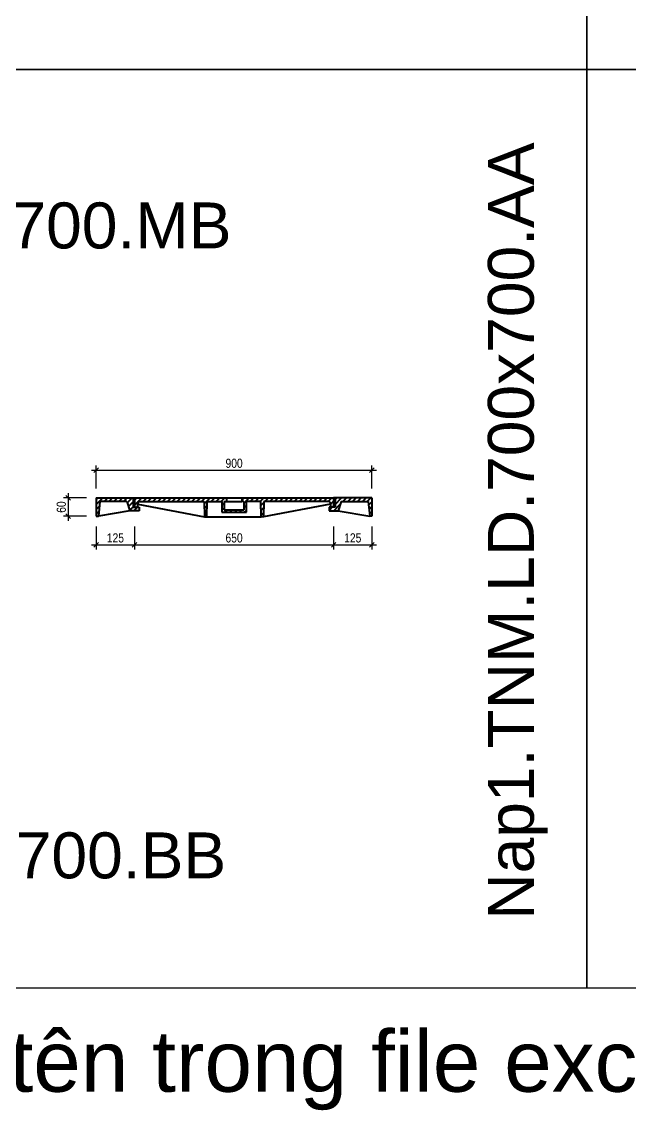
# Model space of a CAD drawing. Header units: feet. Extents: x 0 to 46220, y -100 to 29800.
# Drawn here: x 12156 to 14142, y 17894 to 21449 of the extents above; entities that cross this region are included whole.
import ezdxf
from ezdxf.enums import TextEntityAlignment as Align

# ---------------------------------------------------------------- set-up
doc = ezdxf.new("R2010")
doc.units = ezdxf.units.FT
doc.header["$MEASUREMENT"] = 0
doc.layers.get('Defpoints').update_dxf_attribs({"color": 8})
for name, color, linetype in [('VHG-140', 140, 'Continuous'), ('VHG-150', 150, 'Continuous'), ('VHG-Dim', 140, 'Continuous'), ('VHG-Nap2', 125, 'Continuous'), ('VHG-Nap3', 251, 'Continuous'), ('VHG-Text', 7, 'Continuous'), ('VHG-Thep', 1, 'Continuous')]:
    doc.layers.add(name, color=color, linetype=linetype)
doc.styles.add('VHG-Unicode.Bold', font='arial.ttf', dxfattribs={"width": 0.8})
doc.styles.add('VHG-Unicode.Regular', font='arial.ttf', dxfattribs={"width": 0.8})
doc.dimstyles.new('VHG1-15', dxfattribs={"dimscale": 150, "dimtxt": 0.2, "dimasz": 0.1, "dimexe": 0.1, "dimexo": 0.1, "dimgap": 0.05, "dimtad": 1, "dimdec": 0, "dimzin": 0, "dimdsep": 46, "dimtxsty": 'VHG-Unicode.Regular', "dimblk": 'OBLIQUE', "dimcen": 0.1, "dimdle": 0.1, "dimclrd": 140, "dimclre": 140, "dimclrt": 7, "dimaunit": 1, "dimadec": 3, "dimazin": 0, "dimtfac": 1, "dimtdec": 0, "dimtix": 1, "dimtofl": 0, "dimtmove": 0, "dimatfit": 3, "dimldrblk": 'DOTSMALL', "dimfxl": 0.4, "dimfxlon": 1, "dimtolj": 1, "dimtzin": 0, "dimarcsym": 0})

# ---------------------------------------------------------------- blocks, each defined once
blk = doc.blocks.new('_Oblique')
at = {"layer": 'VHG-Dim', "linetype": 'ByBlock', "lineweight": -2}
blk.add_line((-0.5, -0.5), (0.5, 0.5), dxfattribs=at)
blk = doc.blocks.new('*D313')
at = {"layer": 'Defpoints', "color": 0, "transparency": 16777216}
for p in [(12398.7, 19893.7), (12307.2, 19833.7), (12398.7, 19833.7)]:
    blk.add_point(p, dxfattribs=at)
at = {"layer": 'VHG-Dim', "color": 140, "lineweight": -2, "transparency": 16777216}
for p, q in [((12307.2, 19908.7), (12307.2, 19818.7)), ((12367.2, 19893.7), (12292.2, 19893.7)), ((12367.2, 19833.7), (12292.2, 19833.7))]:
    blk.add_line(p, q, dxfattribs=at)
at = {"layer": 'VHG-Dim', "color": 140, "lineweight": -2, "transparency": 16777216, "xscale": 15, "yscale": 15, "zscale": 15}
for p, rotation in [((12307.2, 19893.7), 90), ((12307.2, 19833.7), 270)]:
    blk.add_blockref('_Oblique', p, dxfattribs=dict(at, rotation=rotation))
at = {"layer": 'VHG-Dim', "color": 7, "transparency": 16777216, "insert": (12284.7, 19863.7), "char_height": 30, "attachment_point": 5, "rotation": 90, "style": 'VHG-Unicode.Regular'}
blk.add_mtext('\\A1;60', dxfattribs=at)
blk = doc.blocks.new('_DotSmall')
at = {"layer": 'VHG-Thep', "linetype": 'ByBlock', "const_width": 0.5}
blk.add_lwpolyline([(-0.0625, 0, 1), (0.0625, 0, 1)], format="xyb", close=True, dxfattribs=at)
blk = doc.blocks.new('*D321')
at = {"layer": 'Defpoints', "color": 0, "transparency": 16777216}
for p in [(13298.7, 19984), (12398.7, 19893.7), (13298.7, 19893.7)]:
    blk.add_point(p, dxfattribs=at)
at = {"layer": 'VHG-Dim', "color": 140, "lineweight": -2, "transparency": 16777216}
for p, q in [((12383.7, 19984), (13313.7, 19984)), ((12398.7, 19924), (12398.7, 19999)), ((13298.7, 19924), (13298.7, 19999))]:
    blk.add_line(p, q, dxfattribs=at)
at = {"layer": 'VHG-Dim', "color": 140, "lineweight": -2, "transparency": 16777216, "xscale": 15, "yscale": 15, "zscale": 15, "rotation": 180}
blk.add_blockref('_Oblique', (12398.7, 19984), dxfattribs=at)
at = {"layer": 'VHG-Dim', "color": 140, "lineweight": -2, "transparency": 16777216, "xscale": 15, "yscale": 15, "zscale": 15}
blk.add_blockref('_Oblique', (13298.7, 19984), dxfattribs=at)
at = {"layer": 'VHG-Dim', "color": 7, "transparency": 16777216, "insert": (12848.7, 20006.5), "char_height": 30, "attachment_point": 5, "style": 'VHG-Unicode.Regular'}
blk.add_mtext('\\A1;900', dxfattribs=at)
blk = doc.blocks.new('*D263')
at = {"layer": 'Defpoints', "color": 0, "transparency": 16777216}
for p in [(12398.7, 19893.7), (12523.7, 19893.7), (12523.7, 19740.3)]:
    blk.add_point(p, dxfattribs=at)
at = {"layer": 'VHG-Dim', "color": 140, "lineweight": -2, "transparency": 16777216}
for p, q in [((12398.7, 19800.3), (12398.7, 19725.3)), ((12523.7, 19800.3), (12523.7, 19725.3)), ((12383.7, 19740.3), (12538.7, 19740.3))]:
    blk.add_line(p, q, dxfattribs=at)
at = {"layer": 'VHG-Dim', "color": 140, "lineweight": -2, "transparency": 16777216, "xscale": 15, "yscale": 15, "zscale": 15, "rotation": 180}
blk.add_blockref('_Oblique', (12398.7, 19740.3), dxfattribs=at)
at = {"layer": 'VHG-Dim', "color": 140, "lineweight": -2, "transparency": 16777216, "xscale": 15, "yscale": 15, "zscale": 15}
blk.add_blockref('_Oblique', (12523.7, 19740.3), dxfattribs=at)
at = {"layer": 'VHG-Dim', "color": 7, "transparency": 16777216, "insert": (12461.2, 19762.8), "char_height": 30, "attachment_point": 5, "style": 'VHG-Unicode.Regular'}
blk.add_mtext('\\A1;125', dxfattribs=at)
blk = doc.blocks.new('*D264')
at = {"layer": 'Defpoints', "color": 0, "transparency": 16777216}
for p in [(12523.7, 19893.7), (13173.7, 19893.7), (13173.7, 19740.3)]:
    blk.add_point(p, dxfattribs=at)
at = {"layer": 'VHG-Dim', "color": 140, "lineweight": -2, "transparency": 16777216}
for p, q in [((12523.7, 19800.3), (12523.7, 19725.3)), ((13173.7, 19800.3), (13173.7, 19725.3)), ((12508.7, 19740.3), (13188.7, 19740.3))]:
    blk.add_line(p, q, dxfattribs=at)
at = {"layer": 'VHG-Dim', "color": 140, "lineweight": -2, "transparency": 16777216, "xscale": 15, "yscale": 15, "zscale": 15, "rotation": 180}
blk.add_blockref('_Oblique', (12523.7, 19740.3), dxfattribs=at)
at = {"layer": 'VHG-Dim', "color": 140, "lineweight": -2, "transparency": 16777216, "xscale": 15, "yscale": 15, "zscale": 15}
blk.add_blockref('_Oblique', (13173.7, 19740.3), dxfattribs=at)
at = {"layer": 'VHG-Dim', "color": 7, "transparency": 16777216, "insert": (12848.7, 19762.8), "char_height": 30, "attachment_point": 5, "style": 'VHG-Unicode.Regular'}
blk.add_mtext('\\A1;650', dxfattribs=at)
blk = doc.blocks.new('*D265')
at = {"layer": 'Defpoints', "color": 0, "transparency": 16777216}
for p in [(13173.7, 19893.7), (13298.7, 19893.7), (13298.7, 19740.3)]:
    blk.add_point(p, dxfattribs=at)
at = {"layer": 'VHG-Dim', "color": 140, "lineweight": -2, "transparency": 16777216}
for p, q in [((13173.7, 19800.3), (13173.7, 19725.3)), ((13298.7, 19800.3), (13298.7, 19725.3)), ((13158.7, 19740.3), (13313.7, 19740.3))]:
    blk.add_line(p, q, dxfattribs=at)
at = {"layer": 'VHG-Dim', "color": 140, "lineweight": -2, "transparency": 16777216, "xscale": 15, "yscale": 15, "zscale": 15, "rotation": 180}
blk.add_blockref('_Oblique', (13173.7, 19740.3), dxfattribs=at)
at = {"layer": 'VHG-Dim', "color": 140, "lineweight": -2, "transparency": 16777216, "xscale": 15, "yscale": 15, "zscale": 15}
blk.add_blockref('_Oblique', (13298.7, 19740.3), dxfattribs=at)
at = {"layer": 'VHG-Dim', "color": 7, "transparency": 16777216, "insert": (13236.2, 19762.8), "char_height": 30, "attachment_point": 5, "style": 'VHG-Unicode.Regular'}
blk.add_mtext('\\A1;125', dxfattribs=at)
blk = doc.blocks.new('Nap1.TNM.LD.700x700.AA')
at = {"layer": 'VHG-Nap3', "lineweight": 40}
h = blk.add_hatch(dxfattribs=at)
h.set_pattern_fill('ANSI31', color=256, scale=90, style=0)
h.set_pattern_definition([(45, (-36733.786, 5868.663), (-7.9549513, 7.9549513), [])])
h.paths.add_polyline_path([(-330, 0), (-450, 0), (-450, -60), (-443, -60), (-438, -12), (-350, -12), (-340, -42), (-310, -42), (-310, -30), (-330, -30)])
h.paths.add_polyline_path([(-25, 0), (-325, 0), (-325, -30), (-316, -30), (-313, -12), (-97.5, -12), (-96.5, -62), (-88.5, -62), (-87.5, -12), (-40, -12), (-40, -47), (40, -47), (40, -12), (87.5, -12), (88.5, -62), (96.5, -62), (97.5, -12), (313, -12), (316, -30), (325, -30), (325, 0), (25, 0), (25, -12), (32, -12), (32, -39), (-32, -39), (-32, -12), (-25, -12)])
h.paths.add_polyline_path([(450, 0), (330, 0), (330, -30), (310, -30), (310, -42), (340, -42), (350, -12), (438, -12), (443, -60), (450, -60)])
at = {"layer": 'VHG-Nap2', "lineweight": 40}
for p, q in [((-450, 0), (-450, -60)), ((-450, 0), (-330, 0)), ((-330, 0), (-330, -30)), ((-330, 0), (-325, 0)), ((-325, 0), (-325, -30)), ((-325, 0), (325, 0)), ((-25, 0), (-25, -12)), ((25, 0), (25, -12)), ((330, 0), (325, 0)), ((325, 0), (325, -30)), ((330, 0), (330, -30)), ((450, 0), (330, 0)), ((450, 0), (450, -60)), ((-438, -12), (-443, -60)), ((-350, -12), (-438, -12)), ((-350, -12), (-340, -42)), ((-330, -30), (-310, -30)), ((-313, -12), (-316, -30)), ((-314.5, -21), (-96.5, -62)), ((-313, -12), (-97.5, -12)), ((-310, -30), (-310, -42)), ((-97.5, -12), (-96.5, -62)), ((-88.5, -62), (-87.5, -12)), ((-87.5, -12), (-40, -12)), ((-40, -12), (-40, -47)), ((-32, -12), (-25, -12)), ((-32, -12), (-32, -39)), ((-25, -12), (25, -12)), ((32, -12), (25, -12)), ((32, -12), (32, -39)), ((87.5, -12), (40, -12)), ((40, -47), (40, -12)), ((88.5, -62), (87.5, -12)), ((97.5, -12), (96.5, -62)), ((314.5, -21), (96.5, -62)), ((313, -12), (97.5, -12)), ((330, -30), (310, -30)), ((310, -30), (310, -42)), ((313, -12), (316, -30)), ((350, -12), (340, -42)), ((350, -12), (438, -12)), ((438, -12), (443, -60)), ((-450, -60), (-443, -60)), ((-340, -42), (-443, -60)), ((-310, -42), (-340, -42)), ((-96.5, -62), (-88.5, -62)), ((-88.5, -62), (88.5, -62)), ((-40, -47), (40, -47)), ((-32, -39), (32, -39)), ((96.5, -62), (88.5, -62)), ((310, -42), (340, -42)), ((340, -42), (443, -60)), ((450, -60), (443, -60))]:
    blk.add_line(p, q, dxfattribs=at)

msp = doc.modelspace()

# ---------------------------------------------------------------- linework, layer by layer
at = {"layer": 'VHG-140'}
for points in [[(10000, 24292.5), (14000, 24292.5), (14000, 21292.5), (10000, 21292.5)], [(14000, 24292.5), (18000, 24292.5), (18000, 21292.5), (14000, 21292.5)]]:
    msp.add_lwpolyline(points, close=True, dxfattribs=at)
at = {"layer": 'VHG-150'}
for points in [[(10000, 21292.5), (14000, 21292.5), (14000, 18292.5), (10000, 18292.5)], [(14000, 21292.5), (18000, 21292.5), (18000, 18292.5), (14000, 18292.5)]]:
    msp.add_lwpolyline(points, close=True, dxfattribs=at)

# ---------------------------------------------------------------- block references
at = {"layer": 'VHG-Dim'}
msp.add_blockref('Nap1.TNM.LD.700x700.AA', (12848.7, 19893.7), dxfattribs=at)

# ---------------------------------------------------------------- texts
at = {"layer": 'VHG-Nap3', "ltscale": 1000, "style": 'VHG-Unicode.Bold'}
msp.add_text('Lưu ý: Mỗi block nắp ga có tên gồm: Tên block, ví dụ "VIN.TNT.VH.800x800" (là tên trong file excel) kèm thêm hậu tố ".MB" cho block mặt bằng, ".AA" và ".BB" cho các mặt cắt AA và BB.', height=200, dxfattribs=at).set_placement((2102.8, 18054.1), align=Align.MIDDLE_LEFT)
at = {"layer": 'VHG-Text', "style": 'VHG-Unicode.Bold'}
msp.add_text('Nap1.TNM.LD.700x700.AA', height=150, rotation=90, dxfattribs=at).set_placement((13827.3, 19785.3), align=Align.CENTER)
for s, p in [('Nap1.TNM.LD.700x700.MB', (11553.6, 20708.4)), ('Nap1.TNM.LD.700x700.BB', (11553.6, 18651.1))]:
    msp.add_text(s, height=150, dxfattribs=at).set_placement(p, align=Align.CENTER)

# ---------------------------------------------------------------- dimensions: what is measured, and where the dimension line sits
at = {"layer": 'VHG-Dim'}
for base, p2, picture, middle in [((13298.7, 19984), (13298.7, 19893.7), '*D321', (12848.7, 20006.5)), ((12523.7, 19740.3), (12523.7, 19893.7), '*D263', (12461.2, 19762.8))]:
    dim = msp.add_linear_dim(base=base, p1=(12398.7, 19893.7), p2=p2, dimstyle='VHG1-15', dxfattribs=at)
    dim.commit()
    dim.dimension.update_dxf_attribs({"geometry": picture, "text_midpoint": middle})
dim = msp.add_linear_dim(base=(12307.2, 19833.7), p1=(12398.7, 19893.7), p2=(12398.7, 19833.7), angle=90, dimstyle='VHG1-15', dxfattribs=at)
dim.commit()
dim.dimension.update_dxf_attribs({"geometry": '*D313', "text_midpoint": (12284.7, 19863.7)})
for base, p1, p2, picture, middle in [((13173.7, 19740.3), (12523.7, 19893.7), (13173.7, 19893.7), '*D264', (12848.7, 19762.8)), ((13298.7, 19740.3), (13173.7, 19893.7), (13298.7, 19893.7), '*D265', (13236.2, 19762.8))]:
    dim = msp.add_linear_dim(base=base, p1=p1, p2=p2, dimstyle='VHG1-15', override={"dimtmove": 1}, dxfattribs=at)
    dim.commit()
    dim.dimension.update_dxf_attribs({"geometry": picture, "text_midpoint": middle})

doc.saveas('drawing.dxf')
